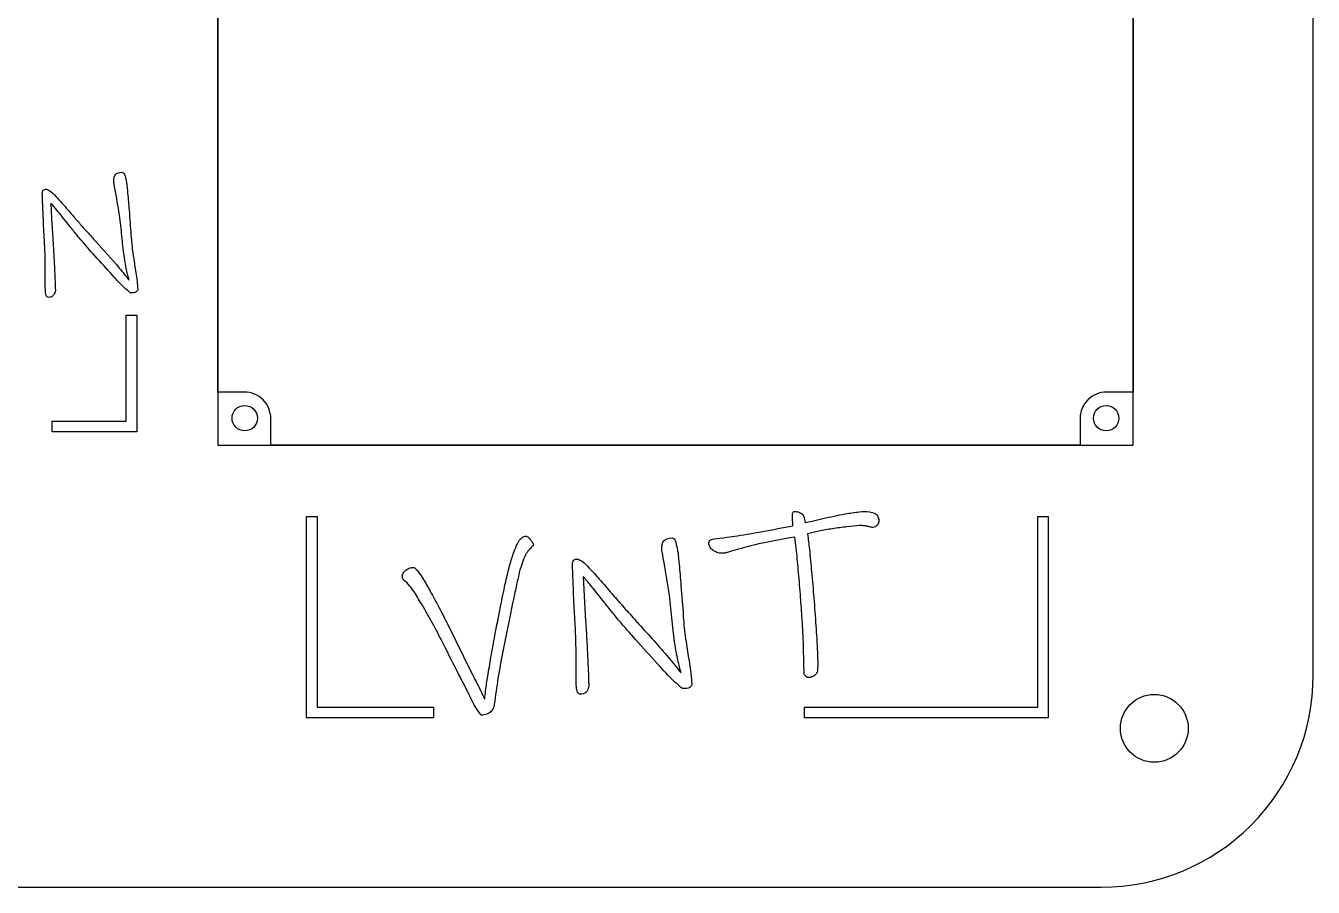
# Model space of a CAD drawing. Header units: millimetres. Extents: x 0 to 320, y 0 to 180.
# Drawn here: x 198.5 to 320, y 0 to 81.3 of the extents above; entities that cross this region are included whole.
import ezdxf

# ---------------------------------------------------------------- set-up
doc = ezdxf.new("R2010")
doc.units = ezdxf.units.MM
doc.layers.get('0').update_dxf_attribs({"linetype": 'CONTINUOUS'})

msp = doc.modelspace()

# ---------------------------------------------------------------- linework, layer by layer
for p, q in [((200.39, 65.89), (200.48, 65.9)), ((200.09, 65.36), (200.08, 65.41)), ((200.1, 64.81), (200.09, 65.36)), ((200.9, 64.58), (200.96, 63.13)), ((200.96, 63.13), (201.04, 61.72)), ((209.04, 57.07), (209.1, 56.39)), ((250.11, 30.31), (250.1, 30.38)), ((250.49, 30.97), (250.61, 30.98)), ((250.13, 29.62), (250.11, 30.31)), ((251.12, 29.34), (251.2, 27.52)), ((251.2, 27.52), (251.3, 25.76)), ((244.28, 25.98), (243.79, 23.51)), ((238.34, 24.79), (240.59, 20.24)), ((271.96, 20.23), (271.93, 21.06)), ((261.3, 19.94), (261.38, 19.1))]:
    msp.add_line(p, q)
for points in [[(320, 160, 0.414214), (300, 180), (20, 180, 0.414214), (0, 160), (0, 20, 0.414214), (20, 0), (300, 0, 0.414214), (320, 20)], [(300.5, 46.74, 0.414214), (298, 44.24), (298, 41.74), (221.64, 41.74), (221.64, 44.24, 0.414214), (219.14, 46.74), (216.64, 46.74), (216.64, 133.26), (219.14, 133.26, 0.414214), (221.64, 135.76), (221.64, 138.26), (298, 138.26), (298, 135.76, 0.414214), (300.5, 133.26), (303, 133.26), (303, 46.74)]]:
    msp.add_lwpolyline(points, format="xyb", close=True)
for points in [[(216.64, 138.26), (216.64, 41.74), (303, 41.74), (303, 138.26)], [(201, 44), (208, 44), (208, 54), (209, 54), (209, 43), (201, 43)], [(225, 16), (225, 35), (226, 35), (226, 17), (237, 17), (237, 16)], [(272, 17), (294, 17), (294, 35), (295, 35), (295, 16), (272, 16)]]:
    msp.add_lwpolyline(points, close=True)
for centre, radius in [((219.18, 44.28), 1.2), ((219.18, 44.28), 1.2), ((300.46, 44.28), 1.2), ((300.46, 44.28), 1.2), ((305, 15), 3.2)]:
    msp.add_circle(centre, radius)
for points, knots in [([(206.82, 66.73), (206.84, 66.94), (206.9, 67.39), (207.34, 67.46), (207.58, 67.5)], [0, 0, 0, 0, 0.0574719, 0.1209059, 0.1209059, 0.1209059, 0.1209059]), ([(207.58, 67.5), (207.64, 67.48), (207.81, 67.42), (207.86, 67.24), (207.89, 67.13)], [0, 0, 0, 0, 0.01913273, 0.05044752, 0.05044752, 0.05044752, 0.05044752]), ([(207.89, 67.13), (207.93, 66.94), (208.05, 66.4), (208.1, 65.86), (208.13, 65.52)], [0, 0, 0, 0, 0.0606738, 0.1638704, 0.1638704, 0.1638704, 0.1638704]), ([(200.08, 65.41), (200.08, 65.48), (200.07, 65.59), (200.11, 65.7), (200.12, 65.75)], [0, 0, 0, 0, 0.01870504, 0.03392051, 0.03392051, 0.03392051, 0.03392051]), ([(200.12, 65.75), (200.15, 65.79), (200.22, 65.87), (200.33, 65.88), (200.39, 65.89)], [0, 0, 0, 0, 0.01369157, 0.03117936, 0.03117936, 0.03117936, 0.03117936]), ([(200.48, 65.9), (200.59, 65.85), (200.94, 65.69), (201.18, 65.4), (201.35, 65.21)], [0, 0, 0, 0, 0.0360795, 0.1118668, 0.1118668, 0.1118668, 0.1118668]), ([(206.99, 65.63), (206.95, 65.87), (206.88, 66.23), (206.83, 66.6), (206.82, 66.73)], [0, 0, 0, 0, 0.0734548, 0.111735, 0.111735, 0.111735, 0.111735]), ([(207.61, 61.22), (207.55, 61.87), (207.41, 63.35), (207.14, 64.81), (206.99, 65.63)], [0, 0, 0, 0, 0.1949763, 0.4447225, 0.4447225, 0.4447225, 0.4447225]), ([(200.16, 63.52), (200.15, 63.8), (200.13, 64.23), (200.11, 64.66), (200.1, 64.81)], [0, 0, 0, 0, 0.0847171, 0.1293025, 0.1293025, 0.1293025, 0.1293025]), ([(202.51, 62.59), (202.16, 63.04), (201.63, 63.71), (201.08, 64.36), (200.9, 64.58)], [0, 0, 0, 0, 0.1691819, 0.2559859, 0.2559859, 0.2559859, 0.2559859]), ([(201.35, 65.21), (201.61, 64.93), (202.18, 64.31), (202.74, 63.66), (203.05, 63.29)], [0, 0, 0, 0, 0.1121594, 0.2556972, 0.2556972, 0.2556972, 0.2556972]), ([(208.13, 65.52), (208.18, 64.98), (208.3, 63.66), (208.39, 62.33), (208.44, 61.55)], [0, 0, 0, 0, 0.1618172, 0.3981398, 0.3981398, 0.3981398, 0.3981398]), ([(200.27, 61.3), (200.25, 61.68), (200.2, 62.42), (200.17, 63.16), (200.16, 63.52)], [0, 0, 0, 0, 0.113919, 0.2217392, 0.2217392, 0.2217392, 0.2217392]), ([(203.05, 63.29), (203.12, 63.21), (203.26, 63.05), (203.41, 62.88), (203.48, 62.8)], [0, 0, 0, 0, 0.03311736, 0.06528721, 0.06528721, 0.06528721, 0.06528721]), ([(203.56, 61.29), (203.45, 61.43), (203.09, 61.86), (202.74, 62.3), (202.51, 62.59)], [0, 0, 0, 0, 0.0548347, 0.1680207, 0.1680207, 0.1680207, 0.1680207]), ([(203.48, 62.8), (203.54, 62.72), (203.67, 62.57), (203.8, 62.42), (203.87, 62.35)], [0, 0, 0, 0, 0.03084949, 0.0600004, 0.0600004, 0.0600004, 0.0600004]), ([(203.87, 62.35), (204.16, 62.02), (204.58, 61.56), (204.98, 61.1), (205.1, 60.98)], [0, 0, 0, 0, 0.1334204, 0.1841824, 0.1841824, 0.1841824, 0.1841824]), ([(200.35, 57.66), (200.36, 58.33), (200.36, 59.54), (200.3, 60.76), (200.27, 61.3)], [0, 0, 0, 0, 0.1999344, 0.3646117, 0.3646117, 0.3646117, 0.3646117]), ([(201.04, 61.72), (201.07, 61.25), (201.13, 60.29), (201.18, 59.32), (201.21, 58.82)], [0, 0, 0, 0, 0.1396245, 0.2905827, 0.2905827, 0.2905827, 0.2905827]), ([(206.48, 58.02), (205.94, 58.6), (204.95, 59.68), (204, 60.78), (203.56, 61.29)], [0, 0, 0, 0, 0.2397519, 0.438387, 0.438387, 0.438387, 0.438387]), ([(205.1, 60.98), (205.86, 60.14), (206.96, 58.95), (207.97, 57.68), (208.28, 57.3)], [0, 0, 0, 0, 0.3386205, 0.4865089, 0.4865089, 0.4865089, 0.4865089]), ([(207.82, 59.4), (207.78, 59.7), (207.69, 60.31), (207.64, 60.92), (207.61, 61.22)], [0, 0, 0, 0, 0.0903191, 0.1832679, 0.1832679, 0.1832679, 0.1832679]), ([(208.44, 61.55), (208.47, 61.26), (208.51, 60.7), (208.59, 60.13), (208.63, 59.86)], [0, 0, 0, 0, 0.0858649, 0.1699732, 0.1699732, 0.1699732, 0.1699732]), ([(208.63, 59.86), (208.66, 59.6), (208.74, 59.11), (208.81, 58.62), (208.85, 58.4)], [0, 0, 0, 0, 0.0785604, 0.1476803, 0.1476803, 0.1476803, 0.1476803]), ([(201.21, 58.82), (201.23, 58.35), (201.27, 57.52), (201.3, 56.69), (201.31, 56.33)], [0, 0, 0, 0, 0.1405995, 0.2491478, 0.2491478, 0.2491478, 0.2491478]), ([(208.1, 57.99), (208.06, 58.19), (207.95, 58.66), (207.87, 59.14), (207.82, 59.4)], [0, 0, 0, 0, 0.0638733, 0.1445353, 0.1445353, 0.1445353, 0.1445353]), ([(208.85, 58.4), (208.89, 58.14), (208.97, 57.7), (209.02, 57.25), (209.04, 57.07)], [0, 0, 0, 0, 0.0781511, 0.1343327, 0.1343327, 0.1343327, 0.1343327]), ([(200.37, 56.26), (200.37, 56.42), (200.35, 56.88), (200.35, 57.35), (200.35, 57.66)], [0, 0, 0, 0, 0.046265, 0.1398325, 0.1398325, 0.1398325, 0.1398325]), ([(208.38, 56.11), (208.2, 56.27), (207.52, 56.85), (206.92, 57.52), (206.48, 58.02)], [0, 0, 0, 0, 0.0717113, 0.2690529, 0.2690529, 0.2690529, 0.2690529]), ([(208.28, 57.3), (208.26, 57.38), (208.19, 57.61), (208.14, 57.84), (208.1, 57.99)], [0, 0, 0, 0, 0.02553275, 0.07105596, 0.07105596, 0.07105596, 0.07105596]), ([(200.49, 55.79), (200.46, 55.85), (200.39, 55.99), (200.38, 56.16), (200.37, 56.26)], [0, 0, 0, 0, 0.01924444, 0.04927244, 0.04927244, 0.04927244, 0.04927244]), ([(201.14, 55.9), (201.09, 55.84), (200.99, 55.73), (200.85, 55.7), (200.79, 55.69)], [0, 0, 0, 0, 0.02302278, 0.04224253, 0.04224253, 0.04224253, 0.04224253]), ([(201.31, 56.33), (201.3, 56.25), (201.29, 56.09), (201.19, 55.97), (201.14, 55.9)], [0, 0, 0, 0, 0.02248499, 0.04669482, 0.04669482, 0.04669482, 0.04669482]), ([(209.1, 56.39), (209.05, 56.32), (208.88, 56.1), (208.58, 56.11), (208.38, 56.11)], [0, 0, 0, 0, 0.02503568, 0.08051362, 0.08051362, 0.08051362, 0.08051362]), ([(200.79, 55.69), (200.73, 55.68), (200.61, 55.68), (200.53, 55.75), (200.49, 55.79)], [0, 0, 0, 0, 0.01795251, 0.03272275, 0.03272275, 0.03272275, 0.03272275]), ([(270.87, 35.17), (270.87, 35.25), (270.87, 35.38), (270.97, 35.46), (271, 35.48)], [0, 0, 0, 0, 0.02366763, 0.03605328, 0.03605328, 0.03605328, 0.03605328]), ([(271, 35.48), (271.15, 35.48), (271.46, 35.46), (271.7, 35.28), (271.83, 35.19)], [0, 0, 0, 0, 0.04336431, 0.08949454, 0.08949454, 0.08949454, 0.08949454]), ([(273.72, 34.8), (274.43, 34.96), (275.57, 35.23), (276.73, 35.38), (277.18, 35.44)], [0, 0, 0, 0, 0.2167189, 0.3515258, 0.3515258, 0.3515258, 0.3515258]), ([(277.18, 35.44), (277.5, 35.46), (278.02, 35.5), (278.51, 35.33), (278.7, 35.26)], [0, 0, 0, 0, 0.0946048, 0.1550578, 0.1550578, 0.1550578, 0.1550578]), ([(278.7, 35.26), (278.78, 35.18), (278.97, 35), (279, 34.74), (279.01, 34.59)], [0, 0, 0, 0, 0.03290271, 0.07526538, 0.07526538, 0.07526538, 0.07526538]), ([(265.68, 33.18), (266.46, 33.31), (268.21, 33.6), (269.95, 33.94), (270.91, 34.13)], [0, 0, 0, 0, 0.238258, 0.5316016, 0.5316016, 0.5316016, 0.5316016]), ([(270.91, 34.13), (270.89, 34.34), (270.87, 34.68), (270.87, 35.03), (270.87, 35.17)], [0, 0, 0, 0, 0.0625063, 0.103865, 0.103865, 0.103865, 0.103865]), ([(271.83, 35.19), (271.86, 35.15), (271.93, 35.04), (271.95, 34.91), (271.97, 34.83)], [0, 0, 0, 0, 0.01423982, 0.03870191, 0.03870191, 0.03870191, 0.03870191]), ([(271.97, 34.83), (271.99, 34.75), (272.02, 34.62), (272.04, 34.49), (272.05, 34.44)], [0, 0, 0, 0, 0.02472382, 0.03921765, 0.03921765, 0.03921765, 0.03921765]), ([(272.05, 34.44), (272.27, 34.48), (272.84, 34.57), (273.39, 34.71), (273.72, 34.8)], [0, 0, 0, 0, 0.0687613, 0.1715115, 0.1715115, 0.1715115, 0.1715115]), ([(277.2, 34.14), (276.8, 34.1), (275.94, 34.03), (275.09, 33.91), (274.64, 33.84)], [0, 0, 0, 0, 0.1209084, 0.2573981, 0.2573981, 0.2573981, 0.2573981]), ([(277.97, 34.06), (277.84, 34.09), (277.58, 34.14), (277.32, 34.14), (277.2, 34.14)], [0, 0, 0, 0, 0.04097105, 0.07796535, 0.07796535, 0.07796535, 0.07796535]), ([(278.46, 33.96), (278.41, 33.97), (278.24, 33.99), (278.08, 34.03), (277.97, 34.06)], [0, 0, 0, 0, 0.01595797, 0.05009743, 0.05009743, 0.05009743, 0.05009743]), ([(278.87, 34.19), (278.82, 34.13), (278.71, 34.01), (278.54, 33.98), (278.46, 33.96)], [0, 0, 0, 0, 0.02412591, 0.04823738, 0.04823738, 0.04823738, 0.04823738]), ([(279.01, 34.59), (279.01, 34.53), (279, 34.38), (278.92, 34.26), (278.87, 34.19)], [0, 0, 0, 0, 0.01960225, 0.04291472, 0.04291472, 0.04291472, 0.04291472]), ([(245.12, 32.78), (245.2, 32.88), (245.37, 33.07), (245.61, 33.12), (245.73, 33.15)], [0, 0, 0, 0, 0.03895528, 0.07356261, 0.07356261, 0.07356261, 0.07356261]), ([(245.73, 33.15), (245.78, 33.12), (245.95, 33.05), (246.06, 32.91), (246.13, 32.81)], [0, 0, 0, 0, 0.01784778, 0.05325579, 0.05325579, 0.05325579, 0.05325579]), ([(246.13, 32.81), (246.21, 32.72), (246.33, 32.58), (246.4, 32.41), (246.42, 32.35)], [0, 0, 0, 0, 0.03606464, 0.05518196, 0.05518196, 0.05518196, 0.05518196]), ([(258.52, 32.02), (258.56, 32.29), (258.62, 32.84), (259.18, 32.94), (259.47, 32.99)], [0, 0, 0, 0, 0.0718397, 0.1511324, 0.1511324, 0.1511324, 0.1511324]), ([(259.47, 32.99), (259.55, 32.96), (259.76, 32.88), (259.82, 32.66), (259.86, 32.53)], [0, 0, 0, 0, 0.02391607, 0.06305948, 0.06305948, 0.06305948, 0.06305948]), ([(263.08, 32.75), (263.13, 32.78), (263.24, 32.86), (263.36, 32.87), (263.43, 32.88)], [0, 0, 0, 0, 0.01779899, 0.03743664, 0.03743664, 0.03743664, 0.03743664]), ([(263.43, 32.88), (263.84, 32.93), (264.59, 33.02), (265.34, 33.13), (265.68, 33.18)], [0, 0, 0, 0, 0.1240225, 0.2268606, 0.2268606, 0.2268606, 0.2268606]), ([(271.1, 33.06), (269.8, 32.83), (267.7, 32.46), (265.66, 31.88), (264.89, 31.66)], [0, 0, 0, 0, 0.3964589, 0.6374421, 0.6374421, 0.6374421, 0.6374421]), ([(271.41, 29.99), (271.35, 30.66), (271.26, 31.68), (271.14, 32.7), (271.1, 33.06)], [0, 0, 0, 0, 0.2014114, 0.3079427, 0.3079427, 0.3079427, 0.3079427]), ([(274.64, 33.84), (274.2, 33.77), (273.41, 33.65), (272.64, 33.44), (272.29, 33.35)], [0, 0, 0, 0, 0.1322452, 0.2406222, 0.2406222, 0.2406222, 0.2406222]), ([(272.29, 33.35), (272.34, 32.87), (272.49, 31.68), (272.6, 30.5), (272.66, 29.79)], [0, 0, 0, 0, 0.1460891, 0.3575595, 0.3575595, 0.3575595, 0.3575595]), ([(244.52, 31.48), (244.62, 31.75), (244.77, 32.2), (245.02, 32.61), (245.12, 32.78)], [0, 0, 0, 0, 0.0857085, 0.1427832, 0.1427832, 0.1427832, 0.1427832]), ([(246.07, 31.92), (245.96, 31.78), (245.71, 31.49), (245.56, 31.14), (245.48, 30.96)], [0, 0, 0, 0, 0.0530299, 0.1138068, 0.1138068, 0.1138068, 0.1138068]), ([(246.42, 32.35), (246.4, 32.3), (246.31, 32.14), (246.17, 32.01), (246.07, 31.92)], [0, 0, 0, 0, 0.01651996, 0.05531426, 0.05531426, 0.05531426, 0.05531426]), ([(258.74, 30.64), (258.68, 30.94), (258.6, 31.4), (258.54, 31.86), (258.52, 32.02)], [0, 0, 0, 0, 0.0918185, 0.1396689, 0.1396689, 0.1396689, 0.1396689]), ([(259.86, 32.53), (259.92, 32.28), (260.06, 31.61), (260.13, 30.93), (260.17, 30.5)], [0, 0, 0, 0, 0.0758422, 0.2048378, 0.2048378, 0.2048378, 0.2048378]), ([(262.97, 32.4), (262.97, 32.47), (262.96, 32.6), (263.05, 32.7), (263.08, 32.75)], [0, 0, 0, 0, 0.02064732, 0.03810107, 0.03810107, 0.03810107, 0.03810107]), ([(263.41, 31.77), (263.29, 31.86), (263.07, 32.02), (263, 32.28), (262.97, 32.4)], [0, 0, 0, 0, 0.04379512, 0.079432, 0.079432, 0.079432, 0.079432]), ([(264.26, 31.52), (264.11, 31.52), (263.81, 31.54), (263.55, 31.69), (263.41, 31.77)], [0, 0, 0, 0, 0.04255914, 0.08929208, 0.08929208, 0.08929208, 0.08929208]), ([(264.89, 31.66), (264.79, 31.62), (264.58, 31.55), (264.37, 31.53), (264.26, 31.52)], [0, 0, 0, 0, 0.03089197, 0.06458305, 0.06458305, 0.06458305, 0.06458305]), ([(243.76, 28.63), (243.88, 29.17), (244.09, 30.13), (244.39, 31.07), (244.52, 31.48)], [0, 0, 0, 0, 0.1652296, 0.2954875, 0.2954875, 0.2954875, 0.2954875]), ([(245.48, 30.96), (245.39, 30.7), (245.18, 30.13), (245.05, 29.55), (244.97, 29.22)], [0, 0, 0, 0, 0.0804836, 0.1810764, 0.1810764, 0.1810764, 0.1810764]), ([(250.1, 30.38), (250.1, 30.46), (250.09, 30.6), (250.14, 30.73), (250.16, 30.79)], [0, 0, 0, 0, 0.02338128, 0.04240059, 0.04240059, 0.04240059, 0.04240059]), ([(250.16, 30.79), (250.19, 30.84), (250.28, 30.95), (250.41, 30.96), (250.49, 30.97)], [0, 0, 0, 0, 0.01711437, 0.03897405, 0.03897405, 0.03897405, 0.03897405]), ([(250.61, 30.98), (250.74, 30.92), (251.17, 30.72), (251.48, 30.36), (251.69, 30.12)], [0, 0, 0, 0, 0.0450993, 0.1398334, 0.1398334, 0.1398334, 0.1398334]), ([(259.52, 25.14), (259.44, 25.95), (259.26, 27.79), (258.93, 29.62), (258.74, 30.64)], [0, 0, 0, 0, 0.2437204, 0.5559032, 0.5559032, 0.5559032, 0.5559032]), ([(260.17, 30.5), (260.23, 29.83), (260.37, 28.18), (260.49, 26.53), (260.56, 25.54)], [0, 0, 0, 0, 0.2022715, 0.4976749, 0.4976749, 0.4976749, 0.4976749]), ([(234.03, 29.39), (234.04, 29.46), (234.09, 29.64), (234.23, 29.77), (234.31, 29.86)], [0, 0, 0, 0, 0.02102273, 0.05585163, 0.05585163, 0.05585163, 0.05585163]), ([(234.47, 28.76), (234.35, 28.84), (234.13, 29), (234.06, 29.27), (234.03, 29.39)], [0, 0, 0, 0, 0.04379514, 0.07943196, 0.07943196, 0.07943196, 0.07943196]), ([(234.31, 29.86), (234.41, 29.94), (234.59, 30.11), (234.83, 30.16), (234.94, 30.18)], [0, 0, 0, 0, 0.03851214, 0.07199237, 0.07199237, 0.07199237, 0.07199237]), ([(234.94, 30.18), (235, 30.19), (235.11, 30.19), (235.21, 30.14), (235.25, 30.12)], [0, 0, 0, 0, 0.01839443, 0.03223803, 0.03223803, 0.03223803, 0.03223803]), ([(235.25, 30.12), (235.29, 30.08), (235.39, 29.99), (235.48, 29.89), (235.53, 29.82)], [0, 0, 0, 0, 0.01648042, 0.04112674, 0.04112674, 0.04112674, 0.04112674]), ([(235.53, 29.82), (235.69, 29.6), (236.1, 28.99), (236.46, 28.35), (236.68, 27.95)], [0, 0, 0, 0, 0.0818731, 0.219521, 0.219521, 0.219521, 0.219521]), ([(244.97, 29.22), (244.87, 28.77), (244.64, 27.69), (244.41, 26.61), (244.28, 25.98)], [0, 0, 0, 0, 0.1381722, 0.3310944, 0.3310944, 0.3310944, 0.3310944]), ([(250.2, 28.01), (250.19, 28.36), (250.17, 28.9), (250.14, 29.44), (250.13, 29.62)], [0, 0, 0, 0, 0.1058963, 0.1616282, 0.1616282, 0.1616282, 0.1616282]), ([(253.14, 26.85), (252.7, 27.41), (252.04, 28.24), (251.35, 29.06), (251.12, 29.34)], [0, 0, 0, 0, 0.2114774, 0.3199823, 0.3199823, 0.3199823, 0.3199823]), ([(251.69, 30.12), (252.01, 29.78), (252.73, 28.99), (253.42, 28.18), (253.81, 27.73)], [0, 0, 0, 0, 0.1401995, 0.3196216, 0.3196216, 0.3196216, 0.3196216]), ([(271.76, 25.58), (271.71, 26.27), (271.6, 27.74), (271.48, 29.21), (271.41, 29.99)], [0, 0, 0, 0, 0.2072556, 0.4422469, 0.4422469, 0.4422469, 0.4422469]), ([(272.66, 29.79), (272.74, 28.96), (272.89, 27.26), (273.01, 25.55), (273.07, 24.68)], [0, 0, 0, 0, 0.2503337, 0.5130148, 0.5130148, 0.5130148, 0.5130148]), ([(235.78, 26.87), (235.53, 27.32), (235.14, 27.98), (234.64, 28.56), (234.47, 28.76)], [0, 0, 0, 0, 0.1532886, 0.2299537, 0.2299537, 0.2299537, 0.2299537]), ([(236.68, 27.95), (236.95, 27.45), (237.53, 26.4), (238.06, 25.34), (238.34, 24.79)], [0, 0, 0, 0, 0.1720357, 0.3569567, 0.3569567, 0.3569567, 0.3569567]), ([(242.78, 23.75), (242.96, 24.67), (243.27, 26.3), (243.61, 27.92), (243.76, 28.63)], [0, 0, 0, 0, 0.2816858, 0.4974896, 0.4974896, 0.4974896, 0.4974896]), ([(250.34, 25.24), (250.31, 25.71), (250.25, 26.64), (250.21, 27.56), (250.2, 28.01)], [0, 0, 0, 0, 0.1423987, 0.2771741, 0.2771741, 0.2771741, 0.2771741]), ([(237.75, 23.31), (237.43, 23.93), (236.8, 25.13), (236.12, 26.3), (235.78, 26.87)], [0, 0, 0, 0, 0.2095653, 0.4073405, 0.4073405, 0.4073405, 0.4073405]), ([(254.46, 25.22), (254.31, 25.39), (253.87, 25.94), (253.43, 26.48), (253.14, 26.85)], [0, 0, 0, 0, 0.0685435, 0.2100259, 0.2100259, 0.2100259, 0.2100259]), ([(253.81, 27.73), (253.9, 27.62), (254.08, 27.42), (254.26, 27.21), (254.35, 27.11)], [0, 0, 0, 0, 0.04139667, 0.08160891, 0.08160891, 0.08160891, 0.08160891]), ([(254.35, 27.11), (254.43, 27.01), (254.59, 26.82), (254.76, 26.64), (254.84, 26.54)], [0, 0, 0, 0, 0.0385617, 0.0750005, 0.0750005, 0.0750005, 0.0750005]), ([(251.3, 25.76), (251.34, 25.17), (251.42, 23.97), (251.48, 22.76), (251.51, 22.13)], [0, 0, 0, 0, 0.1745305, 0.3632284, 0.3632284, 0.3632284, 0.3632284]), ([(254.84, 26.54), (255.21, 26.13), (255.72, 25.56), (256.23, 24.99), (256.37, 24.83)], [0, 0, 0, 0, 0.1667756, 0.2302279, 0.2302279, 0.2302279, 0.2302279]), ([(260.56, 25.54), (260.58, 25.19), (260.64, 24.48), (260.74, 23.78), (260.78, 23.43)], [0, 0, 0, 0, 0.1073312, 0.2124663, 0.2124663, 0.2124663, 0.2124663]), ([(271.93, 21.06), (271.92, 21.74), (271.91, 23.25), (271.81, 24.76), (271.76, 25.58)], [0, 0, 0, 0, 0.205463, 0.4531299, 0.4531299, 0.4531299, 0.4531299]), ([(250.44, 20.68), (250.45, 21.52), (250.45, 23.04), (250.38, 24.55), (250.34, 25.24)], [0, 0, 0, 0, 0.2499178, 0.4557645, 0.4557645, 0.4557645, 0.4557645]), ([(258.11, 21.13), (257.43, 21.87), (256.19, 23.21), (255, 24.59), (254.46, 25.22)], [0, 0, 0, 0, 0.2996898, 0.5479836, 0.5479836, 0.5479836, 0.5479836]), ([(256.37, 24.83), (257.33, 23.79), (258.7, 22.29), (259.97, 20.71), (260.35, 20.23)], [0, 0, 0, 0, 0.4232754, 0.6081361, 0.6081361, 0.6081361, 0.6081361]), ([(259.78, 22.87), (259.73, 23.24), (259.61, 23.99), (259.55, 24.75), (259.52, 25.14)], [0, 0, 0, 0, 0.1128988, 0.2290847, 0.2290847, 0.2290847, 0.2290847]), ([(273.07, 24.68), (273.1, 24.28), (273.15, 23.44), (273.19, 22.6), (273.21, 22.16)], [0, 0, 0, 0, 0.1196967, 0.2523882, 0.2523882, 0.2523882, 0.2523882]), ([(240.37, 18.16), (239.98, 18.91), (239.1, 20.62), (238.24, 22.34), (237.75, 23.31)], [0, 0, 0, 0, 0.2529355, 0.57757, 0.57757, 0.57757, 0.57757]), ([(242.11, 19.92), (242.21, 20.52), (242.42, 21.8), (242.66, 23.08), (242.78, 23.75)], [0, 0, 0, 0, 0.1831253, 0.388695, 0.388695, 0.388695, 0.388695]), ([(243.79, 23.51), (243.54, 22.26), (243.11, 20.19), (242.84, 18.09), (242.73, 17.27)], [0, 0, 0, 0, 0.3845616, 0.63342, 0.63342, 0.63342, 0.63342]), ([(260.78, 23.43), (260.83, 23.11), (260.92, 22.5), (261.02, 21.89), (261.06, 21.61)], [0, 0, 0, 0, 0.0982005, 0.1846003, 0.1846003, 0.1846003, 0.1846003]), ([(251.51, 22.13), (251.54, 21.54), (251.59, 20.51), (251.63, 19.47), (251.64, 19.02)], [0, 0, 0, 0, 0.1757494, 0.3114347, 0.3114347, 0.3114347, 0.3114347]), ([(260.13, 21.09), (260.07, 21.35), (259.94, 21.94), (259.84, 22.53), (259.78, 22.87)], [0, 0, 0, 0, 0.0798416, 0.1806692, 0.1806692, 0.1806692, 0.1806692]), ([(273.21, 22.16), (273.23, 21.79), (273.26, 21.21), (273.23, 20.64), (273.23, 20.44)], [0, 0, 0, 0, 0.1127048, 0.1725774, 0.1725774, 0.1725774, 0.1725774]), ([(250.47, 18.94), (250.46, 19.13), (250.44, 19.71), (250.44, 20.29), (250.44, 20.68)], [0, 0, 0, 0, 0.0578312, 0.1747907, 0.1747907, 0.1747907, 0.1747907]), ([(260.48, 18.75), (260.25, 18.95), (259.4, 19.67), (258.65, 20.51), (258.11, 21.13)], [0, 0, 0, 0, 0.0896391, 0.336316, 0.336316, 0.336316, 0.336316]), ([(260.35, 20.23), (260.33, 20.34), (260.24, 20.62), (260.17, 20.91), (260.13, 21.09)], [0, 0, 0, 0, 0.03191598, 0.08881994, 0.08881994, 0.08881994, 0.08881994]), ([(261.06, 21.61), (261.12, 21.29), (261.22, 20.73), (261.27, 20.18), (261.3, 19.94)], [0, 0, 0, 0, 0.0976891, 0.1679159, 0.1679159, 0.1679159, 0.1679159]), ([(240.59, 20.24), (240.87, 19.69), (241.29, 18.87), (241.69, 18.04), (241.82, 17.77)], [0, 0, 0, 0, 0.1868212, 0.2759477, 0.2759477, 0.2759477, 0.2759477]), ([(241.82, 17.77), (241.85, 18.03), (241.92, 18.75), (242.04, 19.46), (242.11, 19.92)], [0, 0, 0, 0, 0.0766288, 0.216751, 0.216751, 0.216751, 0.216751]), ([(272.1, 19.91), (272.07, 19.96), (271.99, 20.05), (271.97, 20.17), (271.96, 20.23)], [0, 0, 0, 0, 0.01769863, 0.03563113, 0.03563113, 0.03563113, 0.03563113]), ([(272.4, 19.79), (272.34, 19.79), (272.23, 19.8), (272.15, 19.87), (272.1, 19.91)], [0, 0, 0, 0, 0.01573297, 0.03249333, 0.03249333, 0.03249333, 0.03249333]), ([(272.94, 19.99), (272.85, 19.94), (272.68, 19.83), (272.49, 19.8), (272.4, 19.79)], [0, 0, 0, 0, 0.03008393, 0.0583932, 0.0583932, 0.0583932, 0.0583932]), ([(273.23, 20.44), (273.2, 20.35), (273.16, 20.17), (273.01, 20.05), (272.94, 19.99)], [0, 0, 0, 0, 0.0257435, 0.05436443, 0.05436443, 0.05436443, 0.05436443]), ([(250.61, 18.34), (250.58, 18.42), (250.49, 18.6), (250.48, 18.81), (250.47, 18.94)], [0, 0, 0, 0, 0.02405564, 0.06159056, 0.06159056, 0.06159056, 0.06159056]), ([(250.99, 18.22), (250.91, 18.21), (250.77, 18.21), (250.66, 18.3), (250.61, 18.34)], [0, 0, 0, 0, 0.02244052, 0.04090327, 0.04090327, 0.04090327, 0.04090327]), ([(251.43, 18.48), (251.37, 18.41), (251.25, 18.28), (251.07, 18.23), (250.99, 18.22)], [0, 0, 0, 0, 0.02877834, 0.05280329, 0.05280329, 0.05280329, 0.05280329]), ([(251.64, 19.02), (251.63, 18.92), (251.61, 18.73), (251.49, 18.57), (251.43, 18.48)], [0, 0, 0, 0, 0.02810608, 0.05836853, 0.05836853, 0.05836853, 0.05836853]), ([(261.38, 19.1), (261.31, 19.01), (261.1, 18.74), (260.73, 18.75), (260.48, 18.75)], [0, 0, 0, 0, 0.0312946, 0.1006424, 0.1006424, 0.1006424, 0.1006424]), ([(241.5, 16.24), (241.38, 16.39), (240.93, 16.98), (240.6, 17.66), (240.37, 18.16)], [0, 0, 0, 0, 0.0592871, 0.2235396, 0.2235396, 0.2235396, 0.2235396]), ([(242.73, 17.27), (242.71, 17.14), (242.66, 16.88), (242.49, 16.67), (242.4, 16.57)], [0, 0, 0, 0, 0.03906753, 0.07825095, 0.07825095, 0.07825095, 0.07825095]), ([(242.4, 16.57), (242.29, 16.48), (242.02, 16.29), (241.69, 16.26), (241.5, 16.24)], [0, 0, 0, 0, 0.04338945, 0.09747182, 0.09747182, 0.09747182, 0.09747182])]:
    msp.add_open_spline(points, degree=3, knots=knots)

doc.saveas('drawing.dxf')
